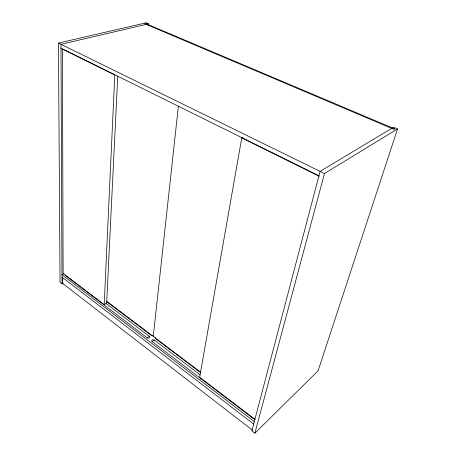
<?xml version="1.0" encoding="UTF-8"?>
<svg xmlns="http://www.w3.org/2000/svg" width="456" height="456" viewBox="0 0 456 456"><rect width="100%" height="100%" fill="white"/><g stroke="black" fill="none" stroke-linecap="round" stroke-linejoin="round"><path stroke-width="0.68" d="M104.196 304.597L114.775 75.023L62.426 49.105L63.116 273.344L104.196 304.597L106.647 303.115L117.745 76.255M148.456 25.262L148.565 23.849L146.085 22.8L58.448 43.081L60.044 282.349L62.027 283.883L63.264 283.21M153.273 336.42L178.381 106.191M242.905 137.364L241.754 137.9L199.671 377.232L255.018 419.338M254.875 433.2L324.472 173.525L397.552 128.923L393.568 127.241L320.106 171.382L251.883 430.886L254.875 433.2L318.083 370.813L397.552 128.923M254.38 418.374A1.71 1.345 21.1 0 1 252.561 418.021L152.156 341.584L154.288 340.085L200.184 374.872M65.168 274.774A1.408 0.895 -1.6 0 0 65.442 275.566L147.214 337.816L149.346 336.34L106.214 303.645M63.863 273.765L61.987 274.768L254.323 421.606M148.565 23.849L60.979 44.323L62.027 283.883M58.448 43.081L324.472 173.525M60.996 48.142L318.949 175.799M241.754 137.9L319.16 176.227M106.658 301.234L200.811 372.301M106.744 301.775L150.993 335.2A1.51 1.089 5 0 0 152.6 335.502M200.651 372.712L155.929 338.933A1.516 1.1 5.5 0 1 155.633 337.639M61.999 277.151L253.684 424.034M252.527 430.253L62.728 283.501L62.706 277.442M152.156 341.584A1.522 1.111 5.1 0 1 152.139 340.011A1.522 1.111 5.1 0 1 154.288 340.085M149.346 336.34A1.516 1.1 4.5 0 1 149.357 337.896A1.516 1.1 4.5 0 1 147.214 337.816M394.702 128.894L393.955 129.35L144.808 23.792L145.732 23.575L394.702 128.894"/></g></svg>
